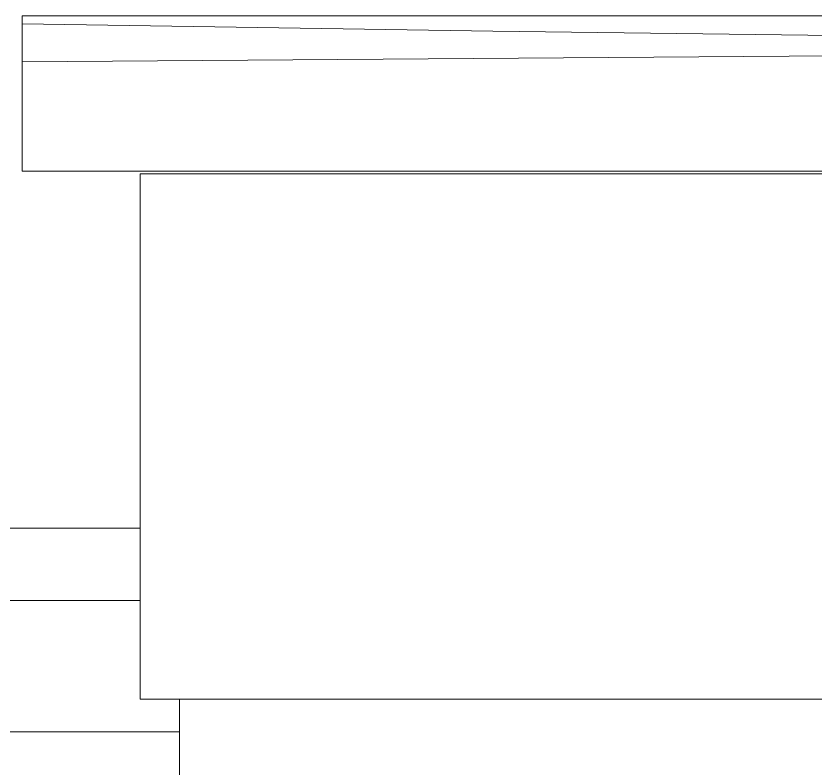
# Model space of a CAD drawing. Header units: millimetres. Extents: x -515342 to 330399, y -224905 to 507333.
# Drawn here: x 246320 to 246929, y 102179 to 102752 of the extents above; entities that cross this region are included whole.
import ezdxf

# ---------------------------------------------------------------- set-up
doc = ezdxf.new("R2010")
doc.units = ezdxf.units.MM
for name, color, linetype, lineweight in [('Крыша', 7, 'Continuous', 0), ('Крыша штриховка', 7, 'Continuous', 0), ('Ограждение', 7, 'Continuous', 0), ('Стены внутренние', 7, 'Continuous', 0), ('Стены наружные', 7, 'Continuous', 0)]:
    doc.layers.add(name, color=color, linetype=linetype, lineweight=lineweight)

# ---------------------------------------------------------------- blocks, each defined once
blk = doc.blocks.new('FP_286-О_АР_П_Разрез 2-2')
at = {"layer": 'Крыша штриховка'}
for p, q in [((-15035.02, 14714.13), (-14676.43, 14708.54)), ((-14676.43, 14708.54), (-14317.84, 14704.02))]:
    blk.add_line(p, q, dxfattribs=at)
blk = doc.blocks.new('Ограждение - Ограждение-9810876-О_АР_П_Разрез 2-2')
at = {"layer": 'Ограждение'}
for p, q in [((-15685, 14330), (-14945, 14330)), ((-14945, 14275), (-15685, 14275)), ((-14915, 14175), (-15685, 14175))]:
    blk.add_line(p, q, dxfattribs=at)

msp = doc.modelspace()

# ---------------------------------------------------------------- linework, layer by layer
at = {"layer": 'Крыша'}
for p, q in [((246324.7107, 102633.3929), (246324.7107, 102751.5929)), ((248329.7107, 102751.5929), (246324.7107, 102751.5929)), ((248329.7107, 102731.2995), (246324.7107, 102716.5929)), ((248329.7107, 102633.3929), (246324.7107, 102633.3929))]:
    msp.add_line(p, q, dxfattribs=at)
at = {"layer": 'Стены внутренние'}
for p, q in [((246414.7107, 102231.3929), (246414.7107, 102631.3929)), ((248329.7107, 102631.3929), (246414.7107, 102631.3929)), ((246414.7107, 102231.3929), (248359.7178, 102231.3929))]:
    msp.add_line(p, q, dxfattribs=at)
at = {"layer": 'Стены наружные'}
msp.add_line((246444.7107, 102231.3929), (246444.7107, 101666.359), dxfattribs=at)

# ---------------------------------------------------------------- block references
at = {"layer": 'Крыша'}
msp.add_blockref('FP_286-О_АР_П_Разрез 2-2', (261359.7107, 88031.3929), dxfattribs=at)
at = {"layer": 'Ограждение'}
msp.add_blockref('Ограждение - Ограждение-9810876-О_АР_П_Разрез 2-2', (261359.7107, 88031.3929), dxfattribs=at)

doc.saveas('drawing.dxf')
